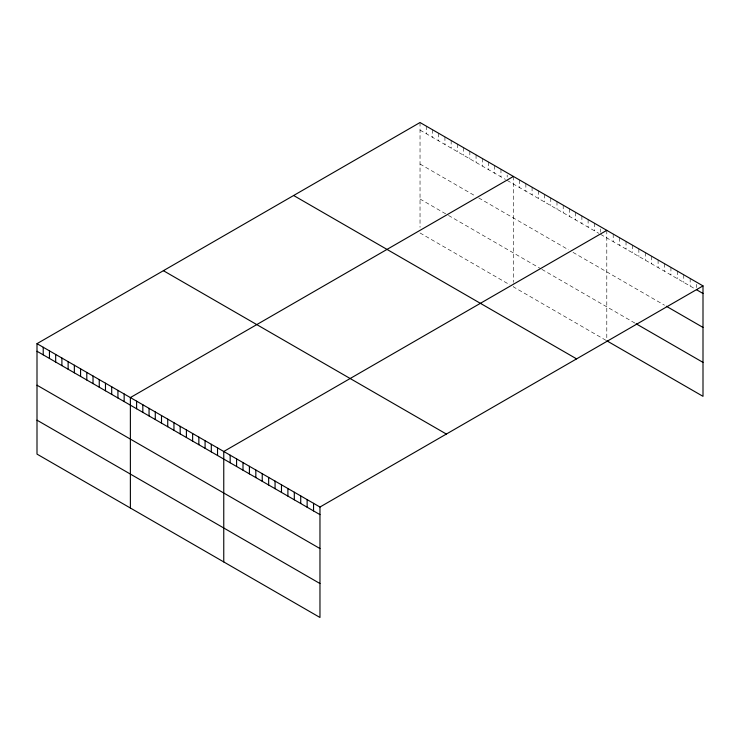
<?xml version="1.0" encoding="UTF-8"?>
<svg xmlns="http://www.w3.org/2000/svg" width="740" height="740" viewBox="0 0 740 740"><rect width="100%" height="100%" fill="white"/><g stroke="black" fill="none" stroke-linecap="round" stroke-linejoin="round"><path stroke-width="0.56" stroke-dasharray="3.7 2.78" d="M420.033 130.111L505.411 179.404M507.187 180.431L598.79 233.313M600.566 234.34L694.749 288.72M420.033 164.049L475.173 195.887M478.734 197.941L568.551 249.796M573.001 252.368L664.52 305.204M420.033 199.023L447.608 214.942M448.496 215.451L540.986 268.851M541.874 269.369L635.198 323.241M420.033 232.971L509.86 284.826M605.903 340.28L513.412 286.88L513.412 283.485M696.59 284.354L696.59 287.61M690.17 278.481L690.17 286.075M683.76 274.781L683.76 282.365M677.341 271.081L677.341 278.666M670.93 267.371L670.93 274.966M664.52 263.671L664.52 271.256M658.101 259.971L658.101 267.556M651.69 256.262L651.69 263.856M645.271 252.562L645.271 260.156M638.861 248.862L638.861 256.447M632.45 245.162L632.45 252.747M626.031 241.453L626.031 249.047M619.62 237.753L619.62 245.338M613.21 234.053L613.21 241.638M606.791 230.344L606.791 339.66M600.566 228.919L600.566 232.175M594.34 223.156L594.34 230.741M588.115 219.567L588.115 227.152M581.89 215.969L581.89 223.554M575.665 212.371L575.665 219.965M569.439 208.782L569.439 216.367M563.214 205.184L563.214 212.778M556.989 201.595L556.989 209.179M550.764 197.996L550.764 205.59M544.538 194.407L544.538 201.992M538.313 190.809L538.313 198.403M532.088 187.22L532.088 194.805M525.863 183.622L525.863 191.207M519.637 180.024L519.637 187.618M513.412 176.435L513.412 282.356M507.187 175.01L507.187 177.174M500.962 169.247L500.962 176.832M494.736 165.649L494.736 173.243M488.511 162.06L488.511 169.645M482.286 158.462L482.286 166.056M476.06 154.873L476.06 162.458M469.835 151.274L469.835 158.86M463.61 147.685L463.61 155.271M457.385 144.087L457.385 151.672M451.16 140.489L451.16 148.083M444.934 136.9L444.934 144.485M438.709 133.302L438.709 140.896M432.484 129.713L432.484 137.298M426.259 126.115L426.259 133.709M420.033 122.526L420.033 227.31"/><path stroke-width="1.11" d="M37 343.665L319.967 507.029L319.967 617.475L37 454.11L37 343.665L420.033 122.526L703 285.89L703 396.335L606.791 340.789M513.412 176.435L130.379 397.574L130.379 508.019M606.791 230.344L223.758 451.493L223.758 561.928M319.967 507.029L703 285.89M696.59 289.775L703 293.475M666.351 306.258L703 327.422M636.113 323.778L703 362.387M293.632 195.499L576.599 358.872M163.401 270.692L446.368 434.056M37 351.25L319.967 514.624M37 385.198L319.967 548.562M37 420.172L319.967 583.536M313.547 503.329L313.547 510.924M307.137 499.63L307.137 507.215M300.727 495.93L300.727 503.515M294.307 492.22L294.307 499.815M287.897 488.52L287.897 496.105M281.478 484.82L281.478 492.405M275.067 481.111L275.067 488.705M268.657 477.411L268.657 484.996M262.238 473.711L262.238 481.296M255.827 470.002L255.827 477.596M249.408 466.302L249.408 473.887M242.998 462.602L242.998 470.187M236.587 458.893L236.587 466.487M230.168 455.193L230.168 462.778M217.532 447.894L217.532 455.479M211.307 444.305L211.307 451.89M205.082 440.707L205.082 448.292M198.857 437.109L198.857 444.703M192.631 433.52L192.631 441.105M186.406 429.921L186.406 437.516M180.181 426.332L180.181 433.918M173.956 422.734L173.956 430.329M167.73 419.145L167.73 426.73M161.505 415.547L161.505 423.132M155.28 411.958L155.28 419.543M149.054 408.36L149.054 415.945M142.829 404.762L142.829 412.356M136.604 401.173L136.604 408.757M124.154 393.985L124.154 401.57M117.928 390.387L117.928 397.981M111.703 386.798L111.703 394.383M105.478 383.2L105.478 390.794M99.252 379.611L99.252 387.196M93.027 376.013L93.027 383.598M86.802 372.424L86.802 380.009M80.577 368.825L80.577 376.41M74.352 365.227L74.352 372.821M68.126 361.638L68.126 369.223M61.901 358.04L61.901 365.634M55.676 354.451L55.676 362.036M49.451 350.853L49.451 358.447M43.225 347.264L43.225 354.849"/></g></svg>
